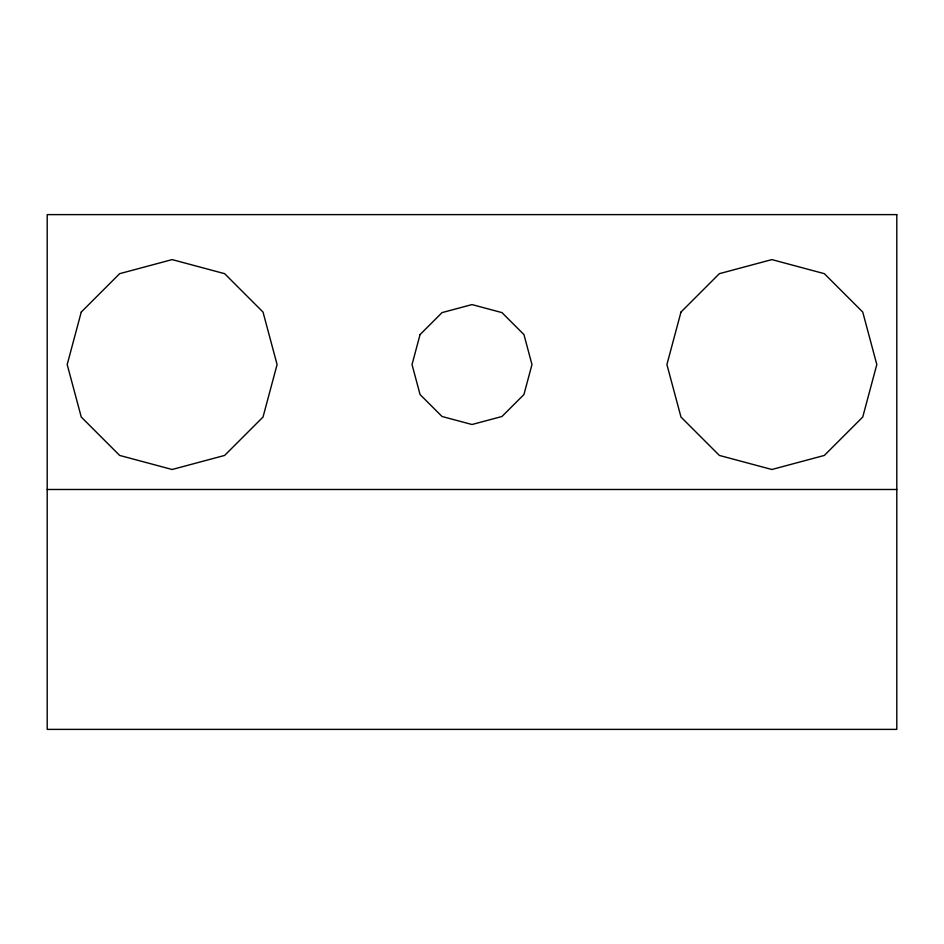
<?xml version="1.0" encoding="UTF-8"?>
<svg xmlns="http://www.w3.org/2000/svg" width="944" height="944" viewBox="0 0 944 944"><rect width="100%" height="100%" fill="white"/><g stroke="black" fill="none" stroke-linecap="round" stroke-linejoin="round"><path stroke-width="1.42" d="M47.2 489.488L896.8 489.488M81.255 312.063L67.189 364.549L81.255 417.036L119.664 455.433L172.138 469.498L224.625 455.433L263.022 417.036L277.088 364.549L263.022 312.063L224.625 273.666L172.138 259.6L119.664 273.666L81.255 312.063M420.056 334.577L412.032 364.549L420.056 394.533L442.028 416.493L472 424.517L501.972 416.493L523.944 394.533L531.968 364.549L523.944 334.577L501.972 312.617L472 304.582L442.028 312.617L420.056 334.577M680.978 312.063L666.912 364.549L680.978 417.036L719.375 455.433L771.862 469.498L824.336 455.433L862.745 417.036L876.811 364.549L862.745 312.063L824.336 273.666L771.862 259.6L719.375 273.666L680.978 312.063M896.8 214.618L47.2 214.618L47.2 729.382L896.8 729.382L896.8 214.618"/></g></svg>
